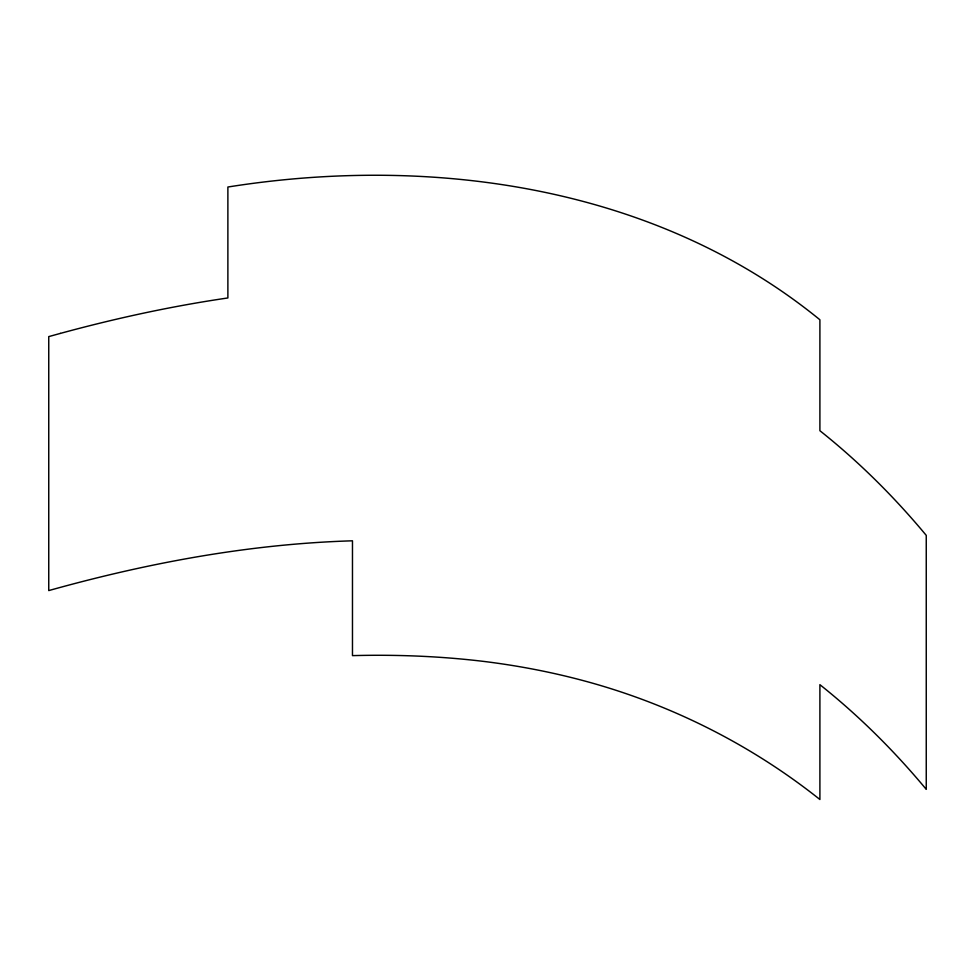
<?xml version="1.0" encoding="UTF-8"?>
<svg xmlns="http://www.w3.org/2000/svg" width="975" height="975" viewBox="0 0 975 975"><rect width="100%" height="100%" fill="white"/><g stroke="black" fill="none" stroke-linecap="round" stroke-linejoin="round"><path stroke-width="1.46" d="M60.365 333.401L48.75 336.607L48.75 590.582C147.713 562.916 249.588 543.904 352.475 540.808L352.475 655.627C396.813 654.457 441.224 656.224 485.258 661.598A468.183 270.294 0 0 1 577.883 679.209C665.779 701.89 748.849 742.95 819.902 799.5L819.902 684.682C858.914 715.687 894.404 751.043 926.25 789.336L926.25 535.372C894.404 497.067 858.914 461.723 819.902 430.718L819.902 319.776C656.017 186.103 431.901 154.611 227.882 187.017L227.882 297.96C171.368 306.211 115.464 318.398 60.365 333.401"/></g></svg>
